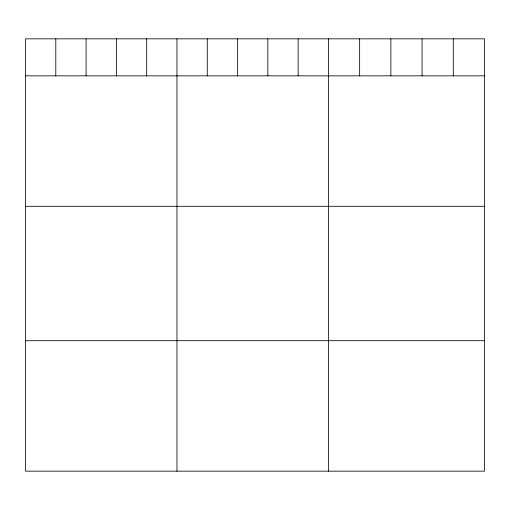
<?xml version="1.0" encoding="UTF-8"?>
<svg xmlns="http://www.w3.org/2000/svg" width="510" height="510" viewBox="0 0 510 510"><rect width="100%" height="100%" fill="white"/><g stroke="black" fill="none" stroke-linecap="round" stroke-linejoin="round"><path stroke-width="0.76" d="M484.5 75.85L484.5 471.163L25.5 471.163L25.5 38.837L484.5 38.837L484.5 75.85L25.5 75.85M25.5 206.301L484.5 206.301M25.5 340.706L484.5 340.706M453.288 38.837L453.288 75.85M422.076 38.837L422.076 75.85M390.864 38.837L390.864 75.85M359.652 38.837L359.652 75.85M328.44 38.837L328.44 471.163M298.146 38.837L298.146 75.85M267.852 38.837L267.852 75.85M237.558 38.837L237.558 75.85M207.264 38.837L207.264 75.85M176.97 38.837L176.97 471.163M146.676 38.837L146.676 75.85M116.382 38.837L116.382 75.85M86.088 38.837L86.088 75.85M55.794 38.837L55.794 75.85"/></g></svg>
